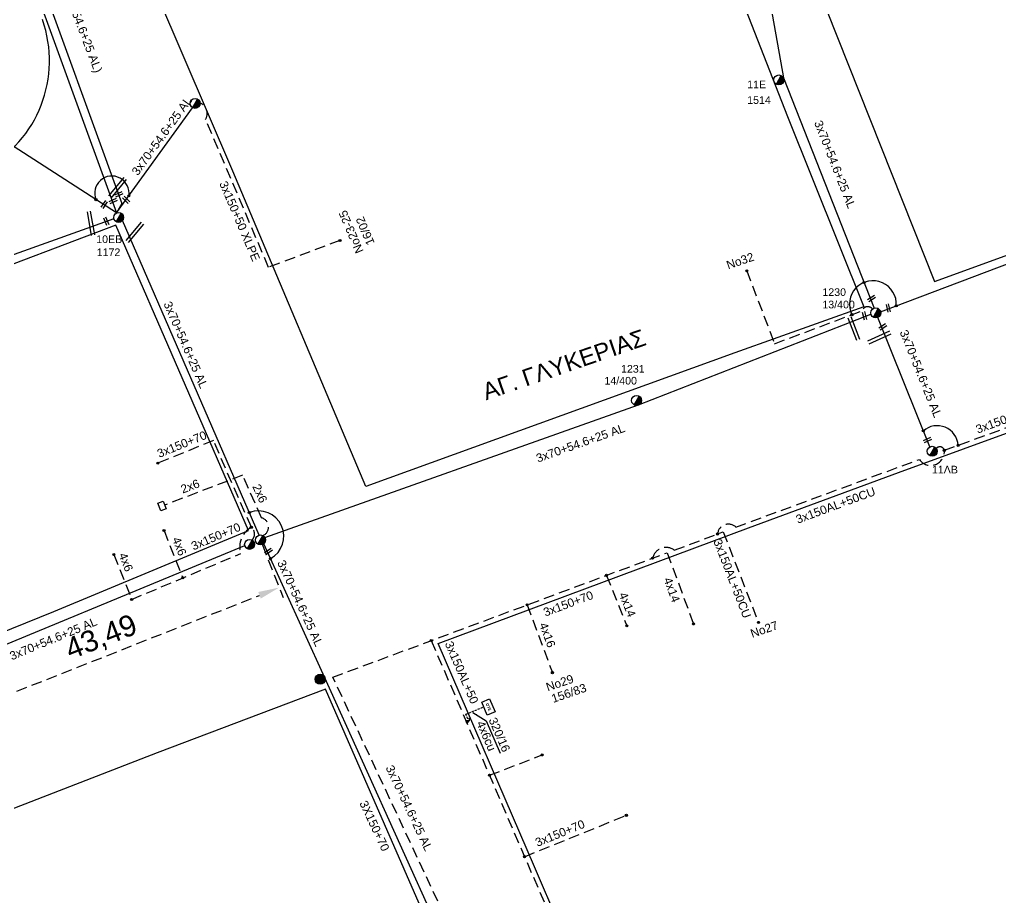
# Model space of a CAD drawing. Header units: millimetres. Extents: x -2591 to -1162, y 241 to 765.
# Drawn here: x -2006.8 to -1890.8, y 344.7 to 448.4 of the extents above; entities that cross this region are included whole.
import ezdxf
from ezdxf.enums import TextEntityAlignment as Align

# ---------------------------------------------------------------- set-up
doc = ezdxf.new("R2010")
doc.units = ezdxf.units.MM
doc.header["$PDMODE"] = 35
doc.linetypes.add('DASHED', pattern=[19.05, 12.7, -6.35])
for name, color, linetype in [('2x6', 7, 'SYN_LINE'), ('3x150+50 XLPE', 7, 'SYN_LINE'), ('3x150+70', 7, 'Continuous'), ('3x150AL+50CU', 7, 'Continuous'), ('4x14', 7, 'Continuous'), ('4x16', 7, 'Continuous'), ('4x6', 7, 'SYN_LINE'), ('Pillar OTE', 7, 'Continuous'), ('TEXT ΚΑΛΩΔΙΩΝ', 7, 'Continuous'), ('Άγνωστα', 7, 'Continuous'), ('ΑΓΝΩΣΤΟ ΥΠΟΓΕΙΟ ΚΑΛΩΔΙΟ', 7, 'DASHED'), ('Επιγραφές - Σχήματα', 7, 'Continuous'), ('Επιτοίχιο Κουτί', 7, 'Continuous'), ('Καλώδια ΧΤ   3x150+70AL', 7, 'DASHED'), ('Μηχανική τομή', 7, 'Continuous'), ('Στύλος Ξύλινος', 7, 'Continuous'), ('Στύλος Ξύλινος @ 1', 7, 'Continuous'), ('Στύλος ΦΜ', 7, 'Continuous'), ('Στύλος ΦΜ @ 1', 7, 'Continuous'), ('Συνδέσεις', 7, 'Continuous'), ('Συνεστραμμένα ΧΤ   3x70+54.6+25 AL', 7, 'SYN_LINE'), ('Τομή', 7, 'Continuous'), ('ΥΠΟΒΑΘΡΟ ΔΕΗ', 7, 'Continuous'), ('Υπόγεια καλώδια Παροχών ΧΤ   4x6', 7, 'DASHED')]:
    doc.layers.add(name, color=color, linetype=linetype)
doc.styles.add('arial', font='arial.ttf')
doc.styles.get("Standard").update_dxf_attribs({"font": 'arial.ttf'})
doc.linetypes.add('SYN_LINE', pattern='A,0.5,-0.0001,["/\\/\\/\\/",Standard,S=0.1,R=0,X=0,Y=-0.05],-0.25', length=0.7501)
doc.dimstyles.new('ISO-25', dxfattribs={"dimtxt": 2.5, "dimasz": 2.5, "dimexe": 1.25, "dimexo": 0.625, "dimtad": 1, "dimtxsty": 'Standard', "dimcen": 2.5, "dimadec": 0, "dimazin": 0, "dimtfac": 1, "dimtmove": 0, "dimatfit": 3, "dimfxl": 1, "dimarcsym": 0})

# ---------------------------------------------------------------- blocks, each defined once
blk = doc.blocks.new('ΥΠΑΡΧΩΝ ΞΥΛΙΝΟΣ ΣΤΥΛΟΣ')
at = {"layer": 'Στύλος Ξύλινος'}
h = blk.add_hatch(color=256, dxfattribs=at)
h.paths.add_polyline_path([(-2.62, 0, 0.270008), (-1.29, -2.28), (1.3, 2.27, 0.576266)])
h.paths.add_polyline_path([(-1.29, -2.28, 0.574793), (2.62, 0, 0.268822), (1.3, 2.27)])
blk.add_line((-1.29, -2.28), (1.3, 2.27), dxfattribs=at)
blk.add_circle((0, 0), 2.62, dxfattribs=at)
at = {"layer": 'Στύλος Ξύλινος', "flags": 4}
for tag, p in [('ΑΡΙΘΜΟΣ', (-4.91, 8.6)), ('ΤΥΠΟΣ', (-4.85, 3.39))]:
    blk.add_attdef(tag, p, '', height=4, dxfattribs=at)
blk = doc.blocks.new('ΥΠΑΡΧΩΝ ΤΣΙΜΕΝΤΕΝΙΟΣ ΣΤΥΛΟΣ')
at = {"layer": 'Στύλος ΦΜ'}
blk.add_hatch(color=256, dxfattribs=at).paths.add_polyline_path([(-1.29, -2.28, 0.574793), (2.62, 0, 0.268822), (1.3, 2.27)])
blk.add_line((-1.29, -2.28), (1.3, 2.27), dxfattribs=at)
blk.add_circle((0, 0), 2.62, dxfattribs=at)
at = {"layer": 'Στύλος ΦΜ', "flags": 4}
for tag, p in [('ΑΡΙΘΜΟΣ', (-4.68, 8.05)), ('ΤΥΠΟΣ', (-4.91, 3.03))]:
    blk.add_attdef(tag, p, '', height=4, dxfattribs=at)
blk = doc.blocks.new('ΜΗΧΑΝΙΚΗ ΤΟΜΗ')
at = {"layer": 'Μηχανική τομή', "ltscale": 40}
for p, q in [((0, 0.76), (-3.79, 0.76)), ((0, -0.34), (-3.79, -0.34))]:
    blk.add_line(p, q, dxfattribs=at)
blk = doc.blocks.new('ΤΟΜΗ')
at = {"layer": 'Τομή', "ltscale": 40}
for p, q in [((-0.03, -1.92), (-11.4, -1.92)), ((-0.03, -3.42), (-11.4, -3.42))]:
    blk.add_line(p, q, dxfattribs=at)
blk = doc.blocks.new('_ΣΥΝΔΕΣΗ')
at = {"layer": 'Συνδέσεις', "linetype": 'SYN_LINE', "ltscale": 40}
blk.add_hatch(color=256, dxfattribs=at).paths.add_polyline_path([(0.5, -0.01, 1), (-0.5, -0.01, 1)])
at = {"layer": 'Συνδέσεις'}
blk.add_circle((0, -0.01), 0.5, dxfattribs=at)
blk = doc.blocks.new('ΕΠΙΤΟΙΧΙΟ ΚΟΥΤΙ')
at = {"layer": 'Επιτοίχιο Κουτί', "ltscale": 40}
blk.add_lwpolyline([(-2.06, 1.35), (1.86, 1.35), (1.86, -1.39), (-2.06, -1.39)], close=True, dxfattribs=at)
blk = doc.blocks.new('PILLAR ΟΤΕ')
at = {"layer": 'Pillar OTE', "ltscale": 40}
blk.add_lwpolyline([(-3.31, 2.02), (3.39, 2.02), (3.39, -1.99), (-3.31, -1.99)], close=True, dxfattribs=at)
at = {"layer": 'Pillar OTE', "insert": (-1.81, 0.71), "char_height": 1.3575, "width": 109.961, "attachment_point": 1}
blk.add_mtext('{\\fArial|b1|i0|c161|p34;OTE}', dxfattribs=at)
blk = doc.blocks.new('*D28')
at = {"layer": 'Defpoints', "color": 0, "linetype": 'DASHED', "ltscale": 0.1, "transparency": 16777216}
for p in [(-1978.34, 386.92), (-1976.12, 381.3), (-2018.79, 370.96)]:
    blk.add_point(p, dxfattribs=at)
at = {"layer": 'Καλώδια ΧΤ   3x150+70AL', "color": 0, "linetype": 'DASHED', "lineweight": -2, "ltscale": 0.1, "transparency": 16777216}
for p, q in [((-1978.11, 386.34), (-1975.66, 380.14)), ((-2014.24, 366.25), (-1978.44, 380.38)), ((-2018.56, 370.37), (-2016.11, 364.17))]:
    blk.add_line(p, q, dxfattribs=at)
at = {"layer": 'Καλώδια ΧΤ   3x150+70AL', "color": 0, "linetype": 'DASHED', "ltscale": 0.1, "transparency": 16777216}
for points in [[(-1978.6, 380.77), (-1978.29, 380), (-1976.12, 381.3)], [(-2014.4, 366.64), (-2014.09, 365.87), (-2016.57, 365.34)]]:
    blk.add_solid(points, dxfattribs=at)
at = {"layer": 'Καλώδια ΧΤ   3x150+70AL', "color": 0, "linetype": 'DASHED', "ltscale": 0.1, "transparency": 16777216, "insert": (-1997.12, 375.3), "char_height": 2.5, "attachment_point": 5, "rotation": 21.5382}
blk.add_mtext('43,49', dxfattribs=at)

msp = doc.modelspace()

# ---------------------------------------------------------------- hatches: boundary and pattern name
at = {"layer": 'Pillar OTE', "ltscale": 40}
h = msp.add_hatch(color=256, dxfattribs=at)
h.dxf.hatch_style = 1
h.paths.add_polyline_path([(-1953.913, 365.282), (-1953.633, 365.593), (-1954.056, 365.609)])

# ---------------------------------------------------------------- linework, layer by layer
at = {"layer": '2x6', "color": 133, "linetype": 'DASHED', "lineweight": -3, "ltscale": 0.1}
msp.add_lwpolyline([(-1978.044, 387.434, 0.6978682), (-1978.196, 389.548), (-1980.454, 394.572), (-1989.651, 391.057)], format="xyb", dxfattribs=at)
at = {"layer": '3x150+50 XLPE', "color": 6, "linetype": 'DASHED', "lineweight": -3, "ltscale": 0.1}
msp.add_lwpolyline([(-1968.928, 422.318), (-1977.373, 419.149), (-1984.814, 436.639, 0.450667), (-1985.475, 438.588, -0.1263776)], format="xyb", dxfattribs=at)
at = {"layer": '3x150+70', "color": 151, "linetype": 'DASHED', "lineweight": -3, "ltscale": 0.1}
for points in [[(-1897.436, 397.52), (-1878.807, 404.294)], [(-1944.975, 308.069), (-1941.187, 309.728), (-1969.767, 370.702), (-1930.219, 385.415)], [(-1947.091, 349.487), (-1935.053, 354.377)]]:
    msp.add_lwpolyline(points, dxfattribs=at)
at = {"layer": '3x150+70', "color": 133, "linetype": 'DASHED', "lineweight": -3, "ltscale": 0.1}
for points in [[(-1979.324, 386.917, 0.4369626), (-1979.409, 388.431), (-1983.902, 398.671), (-1990.478, 396.01)], [(-1993.569, 379.891), (-1980.656, 385.329, -0.3564623), (-1979.409, 388.431)]]:
    msp.add_lwpolyline(points, format="xyb", dxfattribs=at)
at = {"layer": '3x150AL+50CU', "color": 151, "linetype": 'DASHED', "lineweight": -3, "ltscale": 0.1}
for points in [[(-1924.26, 387.632, -0.6294309), (-1922.09, 388.439), (-1900.389, 396.446, 0.7746201), (-1897.436, 397.52)], [(-1931.951, 384.771, -0.5307716), (-1929.377, 385.729), (-1923.592, 387.881)]]:
    msp.add_lwpolyline(points, format="xyb", dxfattribs=at)
for points in [[(-1923.592, 387.881), (-1919.428, 377.179)], [(-1958.127, 375.033), (-1943.041, 340.113)]]:
    msp.add_lwpolyline(points, dxfattribs=at)
msp.add_arc((-1897.966, 397.395), 0.544, 13.23963, 140.43044, dxfattribs=at)
at = {"layer": '4x14', "color": 151, "linetype": 'DASHED', "lineweight": -3, "ltscale": 0.1}
for points in [[(-1930.219, 385.415), (-1927.108, 377)], [(-1937.405, 382.742), (-1934.996, 376.785)], [(-1951.249, 359.112), (-1945.017, 361.516)]]:
    msp.add_lwpolyline(points, dxfattribs=at)
at = {"layer": '4x16', "color": 151, "linetype": 'DASHED', "lineweight": -3, "ltscale": 0.1}
msp.add_lwpolyline([(-1946.775, 379.256), (-1943.8, 371.244)], dxfattribs=at)
at = {"layer": '4x6', "color": 133, "linetype": 'DASHED', "lineweight": -3, "ltscale": 0.1}
for points in [[(-1989.739, 388.038), (-1987.512, 382.442)], [(-1995.67, 385.201), (-1993.569, 379.891)]]:
    msp.add_lwpolyline(points, dxfattribs=at)
at = {"layer": 'Pillar OTE', "ltscale": 40}
msp.add_lwpolyline([(-1954.056, 365.609), (-1953.633, 365.593), (-1953.913, 365.282), (-1954.056, 365.609)], dxfattribs=at)
at = {"layer": 'ΑΓΝΩΣΤΟ ΥΠΟΓΕΙΟ ΚΑΛΩΔΙΟ', "color": 27, "linetype": 'DASHED', "lineweight": -3, "ltscale": 0.1}
msp.add_lwpolyline([(-1920.808, 418.743), (-1917.518, 410.124), (-1907.188, 414.003, -0.6036912), (-1905.927, 414.21, -1.6425154)], format="xyb", dxfattribs=at)
at = {"layer": 'Συνεστραμμένα ΧΤ   3x70+54.6+25 AL', "color": 27, "linetype": 'SYN_LINE', "lineweight": -3, "ltscale": 10}
for points in [[(-1938.889, 494.293), (-1921.883, 471.861), (-1916.469, 441.531), (-1905.742, 414.318)], [(-1904.971, 413.9), (-1866, 428.631)]]:
    msp.add_lwpolyline(points, dxfattribs=at)
at = {"layer": 'Συνεστραμμένα ΧΤ   3x70+54.6+25 AL', "color": 6, "linetype": 'SYN_LINE', "lineweight": -3, "ltscale": 10}
for points in [[(-1995.363, 425.58), (-2022.826, 443.291), (-2053.585, 457.056), (-2072.506, 474.997)], [(-2006.63, 456.617), (-1995.363, 425.58)], [(-1995.363, 425.58), (-1986.352, 438.02)]]:
    msp.add_lwpolyline(points, dxfattribs=at)
at = {"layer": 'Συνεστραμμένα ΧΤ   3x70+54.6+25 AL', "color": 62, "linetype": 'SYN_LINE', "lineweight": -3, "ltscale": 10}
msp.add_lwpolyline([(-2006.63, 456.617), (-2005.42, 456.147), (-1994.712, 426.683), (-1995.363, 425.58)], dxfattribs=at)
at = {"layer": 'Συνεστραμμένα ΧΤ   3x70+54.6+25 AL', "color": 173, "linetype": 'SYN_LINE', "lineweight": -3, "ltscale": 10}
msp.add_lwpolyline([(-1995.673, 424.89), (-2034.274, 411.082), (-2060.621, 400.128)], dxfattribs=at)
at = {"layer": 'Συνεστραμμένα ΧΤ   3x70+54.6+25 AL', "color": 2, "linetype": 'SYN_LINE', "lineweight": -3, "ltscale": 10}
for points in [[(-1978.485, 387.493), (-1994.645, 424.684)], [(-1977.829, 387.221), (-1933.597, 402.885), (-1906.117, 413.628)], [(-1957.359, 341.078), (-1970.705, 370.637), (-1977.945, 386.483)]]:
    msp.add_lwpolyline(points, dxfattribs=at)
at = {"layer": 'Συνεστραμμένα ΧΤ   3x70+54.6+25 AL', "color": 151, "linetype": 'SYN_LINE', "lineweight": -3, "ltscale": 10}
msp.add_lwpolyline([(-1899.153, 397.922), (-1905.321, 413.218)], dxfattribs=at)
at = {"layer": 'Συνεστραμμένα ΧΤ   3x70+54.6+25 AL', "color": 133, "linetype": 'SYN_LINE', "lineweight": -3, "ltscale": 10}
msp.add_lwpolyline([(-2065.02, 352.12), (-2018.501, 370.444), (-1980.191, 386.279)], dxfattribs=at)
at = {"layer": 'ΥΠΟΒΑΘΡΟ ΔΕΗ', "lineweight": -3}
for points in [[(-1904.3, 495.327), (-1926.602, 487.88), (-1898.602, 417.463), (-1866.701, 429.063), (-1872.946, 444.316), (-1880.493, 462.324), (-1889.71, 482.612), (-1904.3, 495.327)], [(-1965.871, 393.255), (-1981.582, 430.507), (-1996.363, 464.888), (-1954.312, 478.924), (-1935.293, 484.931), (-1925.652, 461.674), (-1916.006, 436.969), (-1906.951, 414.498), (-1922.217, 409.028), (-1965.871, 393.255)], [(-1928.66, 308.105), (-1945.901, 348.305), (-1957.326, 374.691), (-1920.618, 388.347), (-1902.839, 394.916), (-1856.294, 411.842), (-1786.915, 436.678), (-1780.352, 417.956), (-1777.375, 409.89), (-1794.031, 398.591), (-1810.007, 387.342), (-1828.868, 374.393), (-1859.39, 353.257), (-1892.941, 329.523), (-1916.479, 313.166), (-1928.66, 308.105)], [(-2078.211, 391.899), (-2067.107, 373.754), (-2057.511, 357.675), (-2039.116, 364.54), (-2021.241, 371.015), (-2002.785, 378.454), (-1979.739, 388.06), (-1995.45, 424.141), (-2013.573, 417.276), (-2055.025, 401.019), (-2078.211, 391.899)], [(-2010.284, 276.257), (-1978.567, 289.647), (-1942.427, 304.846), (-1970.658, 369.294), (-1990.549, 361.771), (-2047.033, 339.902), (-2021.627, 295.712), (-2010.284, 276.257)], [(-1951.64, 365.565), (-1949.978, 361.727)]]:
    msp.add_lwpolyline(points, dxfattribs=at)
msp.add_arc((-2017.802, 443.568), 14.511, 297.99074, 19.5704, dxfattribs=at)
at = {"layer": 'ΥΠΟΒΑΘΡΟ ΔΕΗ', "lineweight": -3, "ltscale": 0.1}
for centre, radius, start, end in [((-1995.909, 427.908), 2.034, 351.3559, 201.90878), ((-1905.887, 414.796), 2.772, 355.93121, 206.48118), ((-1898.285, 397.948), 2.483, 3.7823, 131.1074), ((-1978.571, 387.356), 3.003, 298.51024, 110.92834)]:
    msp.add_arc(centre, radius, start, end, dxfattribs=at)
at = {"layer": 'Υπόγεια καλώδια Παροχών ΧΤ   4x6', "color": 151, "linetype": 'DASHED', "ltscale": 0.02}
msp.add_lwpolyline([(-1953.633, 365.593, 0.9586377), (-1953.802, 365.801), (-1954.025, 366.317), (-1954.025, 366.317), (-1951.921, 367.211)], format="xyb", dxfattribs=at)

# ---------------------------------------------------------------- block references
at = {"layer": 'Pillar OTE', "xscale": 0.2492212053982712, "yscale": 0.2492212053982712, "zscale": 0.2492212053982712, "rotation": 293}
msp.add_blockref('PILLAR ΟΤΕ', (-1951.377, 367.2), dxfattribs=at)
at = {"layer": 'Επιτοίχιο Κουτί', "color": 1, "lineweight": -3, "ltscale": 0.1, "xscale": 0.25, "yscale": 0.25, "zscale": 0.25, "rotation": 291.1526701219835}
msp.add_blockref('ΕΠΙΤΟΙΧΙΟ ΚΟΥΤΙ', (-1989.957, 390.912), dxfattribs=at)
at = {"layer": 'Μηχανική τομή', "lineweight": -3}
for p, xscale, yscale, zscale, rotation in [((-1996.524, 426.938), 0.2499999999999677, 0.2499999999999677, 0.2499999999999677, 55.99852445851417), ((-1995.332, 427.132), 0.2499999999999677, 0.2499999999999677, 0.2499999999999677, 24.53033396461499), ((-1994.654, 427.906), 0.2499999999999677, 0.2499999999999677, 0.2499999999999677, 24.53033396461499), ((-1994.519, 427.493), 0.2499999999999677, 0.2499999999999677, 0.2499999999999677, 136.2679694821489), ((-1996.734, 425.07), 0.2499999999999677, 0.2499999999999677, 0.2499999999999677, 113.133984741076), ((-1905.611, 415.658), 0.2499999999999677, 0.2499999999999677, 0.2499999999999677, 33.03692709492172), ((-1904.15, 414.809), 0.2499999999999676, 0.2499999999999676, 0.2499999999999676, 103.6050545919346), ((-1906.954, 413.898), 0.2499999999999676, 0.2499999999999676, 0.2499999999999676, 103.6050545919346), ((-1904.292, 412.302), 0.2499999999999677, 0.2499999999999677, 0.2499999999999677, 33.03692709492172), ((-1898.996, 398.878), 0.2499999999999676, 0.2499999999999676, 0.2499999999999676, 25.31558995753398), ((-1976.951, 385.771), 0.2499999999999677, 0.2499999999999677, 0.2499999999999677, 33.03692709492172)]:
    msp.add_blockref('ΜΗΧΑΝΙΚΗ ΤΟΜΗ', p, dxfattribs=dict(at, xscale=xscale, yscale=yscale, zscale=zscale, rotation=rotation))
at = {"layer": 'Στύλος Ξύλινος @ 1', "lineweight": -3, "ltscale": 40, "xscale": 0.2250000000000227, "yscale": 0.2250000000000227, "zscale": 0.2250000000000227}
msp.add_blockref('ΥΠΑΡΧΩΝ ΞΥΛΙΝΟΣ ΣΤΥΛΟΣ', (-1971.267, 370.463), dxfattribs=at)
at = {"layer": 'Στύλος ΦΜ @ 1', "lineweight": -3, "ltscale": 40}
ref = msp.add_blockref('ΥΠΑΡΧΩΝ ΤΣΙΜΕΝΤΕΝΙΟΣ ΣΤΥΛΟΣ', (-1917.011, 441.301), dxfattribs=dict(at, xscale=0.2249999999999943, yscale=0.2249999999999943, zscale=0.2249999999999943))
ref.add_attrib('ΤΥΠΟΣ', '11E', dxfattribs={"layer": 'Στύλος ΦΜ', "height": 0.9, "flags": 4}).set_placement((-1920.757, 440.048), align=Align.BOTTOM_LEFT)
ref.add_attrib('ΑΡΙΘΜΟΣ', '1514', (-1920.757, 438.473), dxfattribs={"layer": 'Στύλος ΦΜ', "height": 0.9, "flags": 4})
at = {"layer": 'Στύλος ΦΜ @ 1', "lineweight": -3, "ltscale": 40, "xscale": 0.2249999999999943, "yscale": 0.2249999999999943, "zscale": 0.2249999999999943}
for p in [(-1986.061, 438.533), (-1978.337, 386.923), (-1979.616, 386.406)]:
    msp.add_blockref('ΥΠΑΡΧΩΝ ΤΣΙΜΕΝΤΕΝΙΟΣ ΣΤΥΛΟΣ', p, dxfattribs=at)
at = {"layer": 'Στύλος ΦΜ @ 1', "lineweight": -3, "ltscale": 40}
ref = msp.add_blockref('ΥΠΑΡΧΩΝ ΤΣΙΜΕΝΤΕΝΙΟΣ ΣΤΥΛΟΣ', (-1995.106, 425.049), dxfattribs=dict(at, xscale=0.2249999999999943, yscale=0.2249999999999943, zscale=0.2249999999999943))
ref.add_attrib('ΤΥΠΟΣ', '10EB', dxfattribs={"layer": 'Στύλος ΦΜ', "height": 0.9, "flags": 4}).set_placement((-1997.763, 421.753), align=Align.BOTTOM_LEFT)
ref.add_attrib('ΑΡΙΘΜΟΣ', '1172', (-1997.703, 420.483), dxfattribs={"layer": 'Στύλος ΦΜ', "height": 0.9, "flags": 4})
ref = msp.add_blockref('ΥΠΑΡΧΩΝ ΤΣΙΜΕΝΤΕΝΙΟΣ ΣΤΥΛΟΣ', (-1905.544, 413.763), dxfattribs=dict(at, xscale=0.2249999999999943, yscale=0.2249999999999943, zscale=0.2249999999999943))
ref.add_attrib('ΤΥΠΟΣ', '13/400', dxfattribs={"layer": 'Στύλος ΦΜ', "height": 0.9, "flags": 4}).set_placement((-1911.864, 414.032), align=Align.BOTTOM_LEFT)
ref.add_attrib('ΑΡΙΘΜΟΣ', '1230', (-1911.864, 415.768), dxfattribs={"layer": 'Στύλος ΦΜ', "height": 0.9, "flags": 4})
ref = msp.add_blockref('ΥΠΑΡΧΩΝ ΤΣΙΜΕΝΤΕΝΙΟΣ ΣΤΥΛΟΣ', (-1933.847, 403.418), dxfattribs=dict(at, xscale=0.2249999999999943, yscale=0.2249999999999943, zscale=0.2249999999999943))
ref.add_attrib('ΤΥΠΟΣ', '14/400', dxfattribs={"layer": 'Στύλος ΦΜ', "height": 0.9, "flags": 4}).set_placement((-1937.642, 405.03), align=Align.BOTTOM_LEFT)
ref.add_attrib('ΑΡΙΘΜΟΣ', '1231', (-1935.68, 406.702), dxfattribs={"layer": 'Στύλος ΦΜ', "height": 0.9, "flags": 4})
ref = msp.add_blockref('ΥΠΑΡΧΩΝ ΤΣΙΜΕΝΤΕΝΙΟΣ ΣΤΥΛΟΣ', (-1898.869, 397.406), dxfattribs=dict(at, xscale=0.2249999999999943, yscale=0.2249999999999943, zscale=0.2249999999999943))
ref.add_attrib('ΤΥΠΟΣ', '11ΛB', dxfattribs={"layer": 'Στύλος ΦΜ', "height": 0.9, "flags": 4}).set_placement((-1898.906, 394.524), align=Align.BOTTOM_LEFT)
at = {"layer": 'Συνδέσεις', "lineweight": -3, "xscale": 0.25, "yscale": 0.25, "zscale": 0.25}
for p in [(-1997.795, 427.151), (-1993.897, 427.605), (-1968.927, 422.321), (-1920.807, 418.746), (-1906.941, 417.362), (-1903.121, 414.602), (-1908.367, 413.563), (-1899.917, 399.822), (-1895.807, 398.115), (-1897.435, 397.523), (-1990.478, 396.01), (-1979.643, 390.163), (-1989.739, 388.041), (-1979.416, 388.427), (-1924.259, 387.635), (-1995.669, 385.204), (-1977.137, 384.72), (-1931.95, 384.774), (-1937.405, 382.745), (-1987.511, 382.445), (-1993.568, 379.894), (-1946.774, 379.259), (-1927.107, 377.003), (-1919.427, 377.182), (-1934.995, 376.787), (-1958.126, 375.036), (-1943.799, 371.247), (-1945.016, 361.519), (-1951.248, 359.115), (-1935.052, 354.38), (-1947.09, 349.49)]:
    msp.add_blockref('_ΣΥΝΔΕΣΗ', p, dxfattribs=at)
at = {"layer": 'Τομή', "lineweight": -3}
for p, xscale, yscale, zscale, rotation in [((-1994.856, 430.077), 0.2499999999999996, 0.2499999999999996, 0.2499999999999996, 49.97756977015023), ((-1999.308, 425.652), 0.2499999999999996, 0.2499999999999996, 0.2499999999999996, 99.95513954030127), ((-1992.808, 424.809), 0.2499999999999996, 0.2499999999999996, 0.2499999999999996, 49.97756977015023), ((-1907, 410.796), 0.2499999999999995, 0.2499999999999995, 0.2499999999999995, 291.1060749952602), ((-1906.137, 409.682), 0.2499999999999994, 0.2499999999999994, 0.2499999999999994, 204.243345914291)]:
    msp.add_blockref('ΤΟΜΗ', p, dxfattribs=dict(at, xscale=xscale, yscale=yscale, zscale=zscale, rotation=rotation))

# ---------------------------------------------------------------- texts
at = {"layer": 'TEXT ΚΑΛΩΔΙΩΝ', "linetype": 'Continuous', "lineweight": -3, "ltscale": 0.1}
for s, rotation, p in [('2x(3x70+54.6+25 AL)', 290.86421, (-1999.857, 448.502)), ('3x70+54.6+25 AL', 54.08507, (-1990.009, 434.676)), ('3x70+54.6+25 AL', 291.51191, (-1910.371, 431.318)), ('3x150+50 XLPE', 293.04916, (-1980.784, 424.612)), ('3x70+54.6+25 AL', 293.4852, (-1987.169, 409.988)), ('3x70+54.6+25 AL', 291.96275, (-1900.215, 406.577)), ('3x150+70', 19.98288, (-1890.759, 401.012)), ('3x70+54.6+25 AL', 19.50006, (-1940.479, 398.379)), ('3x150+70', 22.02672, (-1987.636, 398.239)), ('2x6', 20.91551, (-1986.653, 393.273)), ('2x6', 294.19983, (-1978.393, 392.426)), ('3x150AL+50CU', 20.25365, (-1910.301, 391.022)), ('3x150+70', 22.83669, (-1983.608, 387.344)), ('4x6', 291.70136, (-1987.921, 386.173)), ('3x150AL+50CU', 291.26306, (-1922.519, 382.365)), ('4x6', 291.58871, (-1994.24, 384.305)), ('3x70+54.6+25 AL', 294.55621, (-1973.635, 379.455)), ('4x14', 290.29211, (-1929.666, 381.034)), ('3x150+70', 20.40652, (-1941.926, 379.405)), ('4x14', 292.02061, (-1934.927, 379.282)), ('3x70+54.6+25 AL', 22.45834, (-2002.84, 375.259)), ('4x16', 290.37277, (-1944.386, 375.694)), ('3x150AL+50', 293.36573, (-1954.524, 371.264)), ('3x70+54.6+25 AL', 295.30769, (-1960.742, 355.237)), ('3Χ150+70', 295.11347, (-1964.841, 353.134)), ('3x150+70', 22.10678, (-1942.904, 352.267))]:
    msp.add_text(s, height=1, rotation=rotation, dxfattribs=at).set_placement(p, align=Align.MIDDLE_CENTER)
at = {"layer": 'TEXT ΚΑΛΩΔΙΩΝ', "linetype": 'Continuous', "lineweight": -3, "ltscale": 0.1, "char_height": 1, "attachment_point": 1, "rotation": 293.36573}
for s, insert in [('320/16', (-1950.449, 366.066)), ('4x6cu', (-1951.893, 365.675))]:
    msp.add_mtext_dynamic_manual_height_columns(s, width=1.8, gutter_width=12.5, heights=[0.118], dxfattribs=dict(at, insert=insert))
at = {"layer": 'Άγνωστα', "color": 7, "lineweight": -3, "char_height": 1, "attachment_point": 1}
for s, insert, rotation in [('No23-25', (-1967.033, 420.676), 112.89344), ('16/02', (-1965.727, 421.646), 112.89344), ('No32', (-1923.33, 419.848), 18.94481), ('No27', (-1920.489, 376.291), 18.94481), ('No29', (-1944.671, 369.968), 18.94481), ('156/83', (-1944.032, 368.603), 18.94481)]:
    msp.add_mtext_dynamic_manual_height_columns(s, width=1.8, gutter_width=0, heights=[0.73], dxfattribs=dict(at, insert=insert, rotation=rotation))
at = {"layer": 'ΥΠΟΒΑΘΡΟ ΔΕΗ', "lineweight": -3, "ltscale": 40, "insert": (-1952.294, 405.321), "char_height": 2, "width": 26.31339, "attachment_point": 1, "rotation": 19.01282, "style": 'arial'}
msp.add_mtext('ΑΓ. ΓΛΥΚΕΡΙΑΣ', dxfattribs=at)

# ---------------------------------------------------------------- dimensions: what is measured, and where the dimension line sits
at = {"layer": 'Καλώδια ΧΤ   3x150+70AL', "linetype": 'DASHED', "ltscale": 0.1}
dim = msp.add_aligned_dim(p1=(-2018.789, 370.956), p2=(-1978.335, 386.922), distance=-6.043, dimstyle='ISO-25', dxfattribs=at)
dim.commit()
dim.dimension.update_dxf_attribs({"geometry": '*D28', "text_midpoint": (-1997.125, 375.297)})

# ---------------------------------------------------------------- leaders
at = {"layer": 'Επιγραφές - Σχήματα', "ltscale": 40}
msp.add_leader([(-1953.203, 366.526), (-1951.64, 365.565)], dimstyle='ISO-25', override={"dimasz": 0.5, "dimtad": 0}, dxfattribs=at)

doc.saveas('drawing.dxf')
